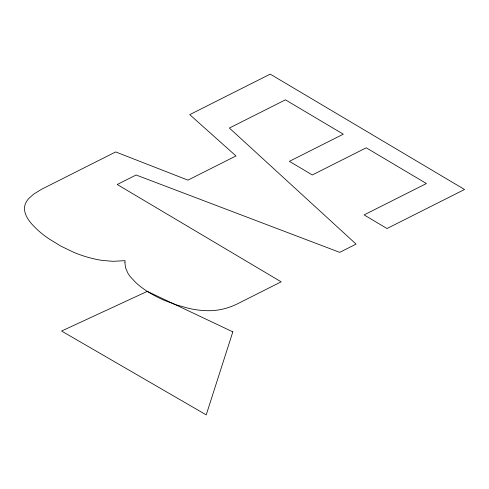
<?xml version="1.0" encoding="UTF-8"?>
<svg xmlns="http://www.w3.org/2000/svg" width="489" height="489" viewBox="0 0 489 489"><rect width="100%" height="100%" fill="white"/><g stroke="black" fill="none" stroke-linecap="round" stroke-linejoin="round"><path stroke-width="0.73" d="M124.903 262.666L125.545 267.795L127.812 273.021A51.229 21.974 21.3 0 0 130.789 277.263L135.704 282.489A53.319 22.873 21.3 0 0 147.226 291.34L148.723 292.275A56.51 24.236 21.3 0 0 164.487 300.417L176.272 304.867L188.613 308.321A55.483 23.796 21.3 0 0 202.091 310.448L207.525 310.711A62.647 26.871 21.3 0 0 212.764 310.582C221.566 310.032 230.197 307.508 238.057 303.535L281.163 281.835L117.232 184.506L136.107 175.001L339.702 252.355L356.084 244.109L229.378 128.039L285.417 99.823L343.302 134.194L289.384 161.339L312.312 174.958L366.237 147.806L426.414 183.534L364.109 214.909L387.037 228.522L464.55 189.494L270.228 74.126L189.738 114.646L235.979 155.942L187.935 180.135L115.679 151.938L41.681 189.212L33.717 194.096L28.918 198.351A99.982 42.885 21.3 0 0 26.748 201.223C20.709 210.178 27.952 220.49 34.438 226.804A68.698 29.468 21.3 0 0 48.399 238.467L60.673 246.022L73.656 252.293A55.355 23.747 21.3 0 0 86.944 257.012L91.443 258.241A55.068 23.619 21.3 0 0 102.494 260.441L113.057 261.322L125.098 260.637L124.903 262.666M232.819 331.86L206.23 414.874L61.571 331.047L147.287 291.371L232.819 331.86"/></g></svg>
